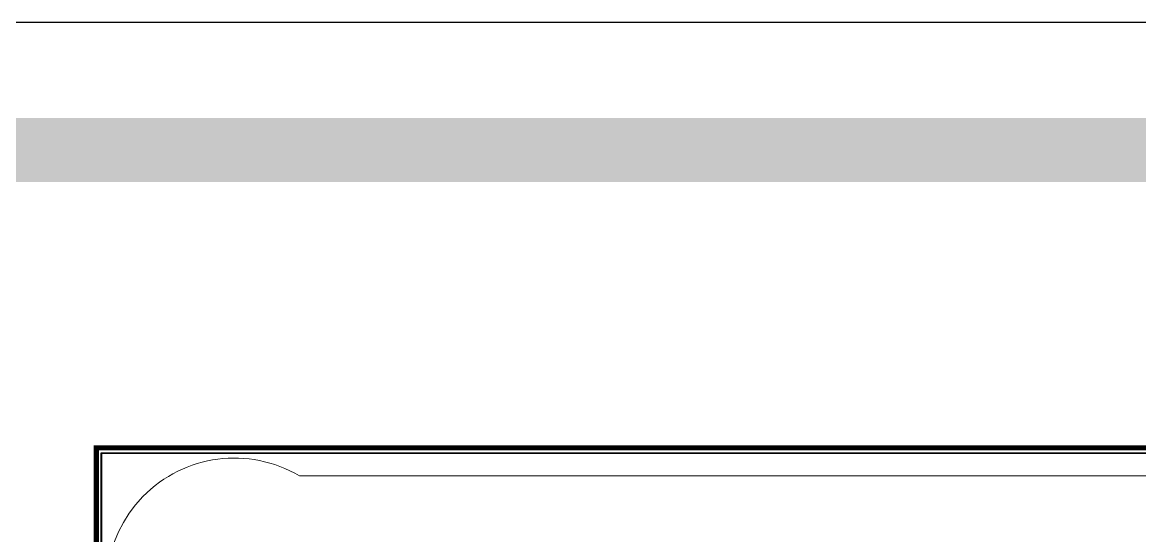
# Model space of a CAD drawing. Header units: millimetres. Extents: x 379264 to 1158416, y -283062 to 356890.
# Drawn here: x 893313 to 894187, y -2604 to -2202 of the extents above; entities that cross this region are included whole.
import ezdxf

# ---------------------------------------------------------------- set-up
doc = ezdxf.new("R2010")
doc.units = ezdxf.units.MM
doc.linetypes.add('CENTER', pattern=[2, 1.25, -0.25, 0.25, -0.25])
doc.linetypes.add('keyplan TANG 1$0$Ranh dat$0$HTT Divide', pattern=[18, 10, -2, 1, -2, 1, -2])
for name, color, linetype in [('04PM. THIN', 7, 'Continuous'), ('12PM. GRID', 8, 'CENTER'), ('BLOCK C - CHI TIET THANG 6$0$DnW', 20, 'Continuous')]:
    doc.layers.add(name, color=color, linetype=linetype)
for name, color, linetype, lineweight in [('keyplan TANG 1$0$Net cat Tuong', 250, 'Continuous', 40), ('keyplan TANG 1$0$Net Thay khac', 250, 'Continuous', 15), ('keyplan TANG 1$0$Ranh dat$0$Ranh dat', 250, 'keyplan TANG 1$0$Ranh dat$0$HTT Divide', 40)]:
    doc.layers.add(name, color=color, linetype=linetype, lineweight=lineweight)

# ---------------------------------------------------------------- blocks, each defined once
blk = doc.blocks.new('CHG_XX_Khung ten')
blk.add_lwpolyline([(15, 579), (826, 579), (826, 15), (15, 15)], close=True)
at = {"color": 4, "linetype": 'Continuous', "const_width": 1}
blk.add_lwpolyline([(17, 577), (824, 577), (824, 17), (17, 17)], close=True, dxfattribs=at)
blk = doc.blocks.new('keyplan TANG 1')
at = {"layer": 'keyplan TANG 1$0$Net cat Tuong'}
for p, q in [((-12366.9, 83068.5), (-12354.3, 163998.2)), ((-12354.3, 163998.2), (107549, 163991.8)), ((107549, 163991.8), (107549, 163891.8)), ((107549, 163791.8), (107549, 163891.8)), ((-12166.9, 83068.5), (-12154.3, 163798.2)), ((-12154.3, 163798.2), (107549, 163791.8)), ((-12366.9, 83068.5), (-12266.9, 83068.5)), ((-12166.9, 83068.5), (-12266.9, 83068.5))]:
    blk.add_line(p, q, dxfattribs=at)
at = {"layer": 'keyplan TANG 1$0$Net Thay khac'}
blk.add_lwpolyline([(109549, 168266.7), (109549, 165700, -0.4142149), (106749, 162900), (-4407, 162900)], format="xyb", dxfattribs=at)
blk.add_arc((-6955.1, 158598), 5000, 59.36167, 211.9358, dxfattribs=at)
at = {"layer": 'keyplan TANG 1$0$Ranh dat$0$Ranh dat', "ltscale": 0.1, "const_width": 200}
blk.add_lwpolyline([(107552.7, 163996.8), (107549.8, -12000), (-120672.6, -12000), (-121036.9, 70001.2), (-12359.3, 69993.1), (-12354.3, 163998.2), (107552.7, 163996.8)], close=True, dxfattribs=at)
blk = doc.blocks.new('A$C0B8E60C5')
at = {"layer": 'BLOCK C - CHI TIET THANG 6$0$DnW', "xscale": 0.02, "yscale": 0.02, "zscale": 0.02}
blk.add_blockref('keyplan TANG 1', (247.09, -3279.96), dxfattribs=at)

msp = doc.modelspace()

# ---------------------------------------------------------------- block references
at = {"layer": '04PM. THIN', "xscale": 50, "yscale": 50, "zscale": 50}
msp.add_blockref('CHG_XX_Khung ten', (862079.92, -31152.33), dxfattribs=at)

# ---------------------------------------------------------------- next in the draw order: block references
at = {"layer": '12PM. GRID'}
msp.add_blockref('A$C0B8E60C5', (893371.15, -2535.45), dxfattribs=at)

doc.saveas('drawing.dxf')
